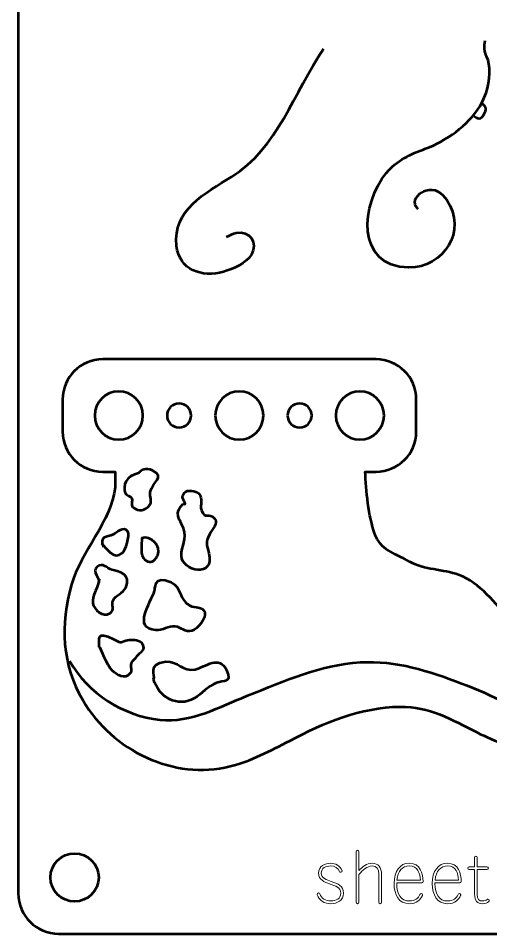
# Model space of a CAD drawing. Header units: centimetres. Extents: x -10.5 to 10.4, y -14.9 to 14.9.
# Drawn here: x -10.5 to -4.62, y -14.95 to -3.56 of the extents above; entities that cross this region are included whole.
import ezdxf

# ---------------------------------------------------------------- set-up
doc = ezdxf.new("R2010")
doc.units = ezdxf.units.CM
doc.header["$MEASUREMENT"] = 0
doc.layers.add('Layer 1', color=7, linetype='Continuous')

msp = doc.modelspace()

# ---------------------------------------------------------------- linework, layer by layer
at = {"layer": 'Layer 1', "lineweight": 53}
msp.add_ellipse((-9.8, -14.25), major_axis=(0, 0.3), ratio=1, dxfattribs=at)
at = {"layer": 'Layer 1', "color": 1, "lineweight": 53}
msp.add_open_spline([(-10.5, -14.45), (-10.5, -14.45), (-10.5, 14.45), (-10.5, 14.45), (-10.5, 14.45), (-10.5, 14.72614), (-10.27614, 14.95), (-10, 14.95), (-10, 14.95), (-10, 14.95), (9.9, 14.95), (9.9, 14.95), (9.9, 14.95), (10.17614, 14.95), (10.4, 14.72614), (10.4, 14.45), (10.4, 14.45), (10.4, 14.45), (10.4, -14.45), (10.4, -14.45), (10.4, -14.45), (10.4, -14.72614), (10.17614, -14.95), (9.9, -14.95), (9.9, -14.95), (9.9, -14.95), (-10, -14.95), (-10, -14.95), (-10, -14.95), (-10.27614, -14.95), (-10.5, -14.72614), (-10.5, -14.45)], degree=3, knots=[0, 0, 0, 0, 0.11111111, 0.11111111, 0.11111111, 0.11111111, 0.22222222, 0.22222222, 0.22222222, 0.22222222, 0.33333333, 0.33333333, 0.33333333, 0.33333333, 0.44444444, 0.44444444, 0.44444444, 0.44444444, 0.55555556, 0.55555556, 0.55555556, 0.55555556, 0.66666667, 0.66666667, 0.66666667, 0.66666667, 0.77777778, 0.77777778, 0.77777778, 0.77777778, 1, 1, 1, 1], dxfattribs=at)
at = {"layer": 'Layer 1', "color": 5, "lineweight": 53}
for points, knots in [([(-5.52389, -5.93243), (-5.54153, -5.91489), (-5.55596, -5.89473), (-5.56388, -5.87171), (-5.56388, -5.87171), (-5.59006, -5.79567), (-5.4964, -5.72045), (-5.42848, -5.69749), (-5.42848, -5.69749), (-5.32367, -5.66209), (-5.22723, -5.73154), (-5.17047, -5.81525), (-5.17047, -5.81525), (-4.90889, -6.2011), (-5.21498, -6.66482), (-5.64356, -6.65822), (-5.64356, -6.65822), (-6.3098, -6.64795), (-6.23527, -5.86006), (-5.92123, -5.48011), (-5.92123, -5.48011), (-5.78961, -5.32087), (-5.62241, -5.24762), (-5.43345, -5.1779), (-5.43345, -5.1779), (-5.17598, -5.08298), (-4.90523, -4.88862), (-4.75993, -4.65287), (-4.75993, -4.65287), (-4.67264, -4.51125), (-4.63174, -4.34452), (-4.63949, -4.17872), (-4.63949, -4.17872), (-4.64743, -4.00916), (-4.73101, -4.00047), (-4.69073, -3.83097)], [0, 0, 0, 0, 0.1, 0.1, 0.1, 0.1, 0.2, 0.2, 0.2, 0.2, 0.3, 0.3, 0.3, 0.3, 0.4, 0.4, 0.4, 0.4, 0.5, 0.5, 0.5, 0.5, 0.6, 0.6, 0.6, 0.6, 0.7, 0.7, 0.7, 0.7, 0.8, 0.8, 0.8, 0.8, 1, 1, 1, 1]), ([(-7.9117, -6.27603), (-7.86998, -6.26123), (-7.82625, -6.23054), (-7.78943, -6.22472), (-7.78943, -6.22472), (-7.61882, -6.19776), (-7.51895, -6.34646), (-7.60044, -6.49555), (-7.60044, -6.49555), (-7.66103, -6.60637), (-7.83248, -6.67874), (-7.94842, -6.71084), (-7.94842, -6.71084), (-8.21547, -6.78473), (-8.49776, -6.69446), (-8.53127, -6.38757), (-8.53127, -6.38757), (-8.58008, -5.94086), (-8.17464, -5.73012), (-7.84761, -5.52974), (-7.84761, -5.52974), (-7.26944, -5.17523), (-7.0733, -4.47271), (-6.70144, -3.93744)], [0, 0, 0, 0, 0.14285714, 0.14285714, 0.14285714, 0.14285714, 0.28571429, 0.28571429, 0.28571429, 0.28571429, 0.42857143, 0.42857143, 0.42857143, 0.42857143, 0.57142857, 0.57142857, 0.57142857, 0.57142857, 0.71428571, 0.71428571, 0.71428571, 0.71428571, 1, 1, 1, 1]), ([(-8.85211, -9.53705), (-8.84703, -9.56981), (-8.8473, -9.6004), (-8.88646, -9.63841), (-8.88646, -9.63841), (-8.95255, -9.70262), (-9.03566, -9.68236), (-9.0828, -9.63162), (-9.0828, -9.63162), (-9.09555, -9.61787), (-9.07858, -9.55172), (-9.08934, -9.53129), (-9.08934, -9.53129), (-9.10365, -9.50418), (-9.15823, -9.49263), (-9.16879, -9.4661), (-9.16879, -9.4661), (-9.20856, -9.36603), (-9.15308, -9.25251), (-9.00486, -9.21645), (-9.00486, -9.21645), (-8.96424, -9.17278), (-8.91625, -9.14673), (-8.83084, -9.18508), (-8.83084, -9.18508), (-8.66302, -9.26043), (-8.83872, -9.33243), (-8.85798, -9.45294), (-8.85798, -9.45294), (-8.86315, -9.48519), (-8.85603, -9.51178), (-8.85211, -9.53705)], [0, 0, 0, 0, 0.11111111, 0.11111111, 0.11111111, 0.11111111, 0.22222222, 0.22222222, 0.22222222, 0.22222222, 0.33333333, 0.33333333, 0.33333333, 0.33333333, 0.44444444, 0.44444444, 0.44444444, 0.44444444, 0.55555556, 0.55555556, 0.55555556, 0.55555556, 0.66666667, 0.66666667, 0.66666667, 0.66666667, 0.77777778, 0.77777778, 0.77777778, 0.77777778, 1, 1, 1, 1]), ([(-8.4472, -9.59844), (-8.57667, -9.71717), (-8.49244, -9.78174), (-8.4469, -9.90209), (-8.4469, -9.90209), (-8.39235, -10.04629), (-8.47495, -10.11822), (-8.47099, -10.24765), (-8.47099, -10.24765), (-8.46501, -10.44234), (-8.04998, -10.52592), (-8.12971, -10.21295), (-8.12971, -10.21295), (-8.1577, -10.10311), (-8.17412, -10.0889), (-8.12322, -9.98082), (-8.12322, -9.98082), (-8.09293, -9.91648), (-8.00503, -9.84891), (-8.05798, -9.78367), (-8.05798, -9.78367), (-8.13185, -9.69257), (-8.17889, -9.81031), (-8.22241, -9.67908), (-8.22241, -9.67908), (-8.24469, -9.61193), (-8.19633, -9.53131), (-8.25364, -9.47211), (-8.25364, -9.47211), (-8.28866, -9.43594), (-8.39696, -9.41667), (-8.43754, -9.46219), (-8.43754, -9.46219), (-8.50126, -9.53369), (-8.37293, -9.62306), (-8.4472, -9.59844)], [0, 0, 0, 0, 0.1, 0.1, 0.1, 0.1, 0.2, 0.2, 0.2, 0.2, 0.3, 0.3, 0.3, 0.3, 0.4, 0.4, 0.4, 0.4, 0.5, 0.5, 0.5, 0.5, 0.6, 0.6, 0.6, 0.6, 0.7, 0.7, 0.7, 0.7, 0.8, 0.8, 0.8, 0.8, 1, 1, 1, 1]), ([(-9.46585, -10.08792), (-9.40124, -10.15993), (-9.31438, -10.30041), (-9.20738, -10.21372), (-9.20738, -10.21372), (-9.16808, -10.18186), (-9.10685, -9.9917), (-9.1378, -9.94503), (-9.1378, -9.94503), (-9.18885, -9.86799), (-9.2763, -9.96175), (-9.32033, -9.98208), (-9.32033, -9.98208), (-9.39999, -10.01888), (-9.50035, -9.99198), (-9.43939, -10.14084)], [0, 0, 0, 0, 0.2, 0.2, 0.2, 0.2, 0.4, 0.4, 0.4, 0.4, 0.6, 0.6, 0.6, 0.6, 1, 1, 1, 1]), ([(-8.79145, -10.28292), (-8.8252, -10.32276), (-8.8753, -10.33602), (-8.92409, -10.29752), (-8.92409, -10.29752), (-8.98955, -10.2459), (-8.96443, -10.09748), (-8.96295, -10.02505), (-8.96295, -10.02505), (-8.85461, -9.98852), (-8.71678, -10.12192), (-8.76574, -10.24003), (-8.76574, -10.24003), (-8.77248, -10.25631), (-8.78122, -10.27083), (-8.79145, -10.28292)], [0, 0, 0, 0, 0.2, 0.2, 0.2, 0.2, 0.4, 0.4, 0.4, 0.4, 0.6, 0.6, 0.6, 0.6, 1, 1, 1, 1]), ([(-9.49231, -10.53771), (-9.49984, -10.6191), (-9.58817, -10.74491), (-9.57157, -10.8419), (-9.57157, -10.8419), (-9.55949, -10.91273), (-9.44947, -11.02073), (-9.35906, -10.96167), (-9.35906, -10.96167), (-9.29236, -10.91813), (-9.34687, -10.85784), (-9.32096, -10.80165), (-9.32096, -10.80165), (-9.28943, -10.73317), (-9.19612, -10.71155), (-9.16388, -10.64355), (-9.16388, -10.64355), (-9.08594, -10.47918), (-9.23796, -10.44521), (-9.33655, -10.41898), (-9.33655, -10.41898), (-9.3937, -10.40379), (-9.4551, -10.32511), (-9.51834, -10.38162), (-9.51834, -10.38162), (-9.60087, -10.45542), (-9.46717, -10.51451), (-9.50554, -10.59063)], [0, 0, 0, 0, 0.125, 0.125, 0.125, 0.125, 0.25, 0.25, 0.25, 0.25, 0.375, 0.375, 0.375, 0.375, 0.5, 0.5, 0.5, 0.5, 0.625, 0.625, 0.625, 0.625, 0.75, 0.75, 0.75, 0.75, 1, 1, 1, 1]), ([(-8.80439, -10.68323), (-8.85159, -10.82622), (-9.08231, -11.15204), (-8.79116, -11.17296), (-8.79116, -11.17296), (-8.70462, -11.1792), (-8.63656, -11.1169), (-8.54804, -11.12631), (-8.54804, -11.12631), (-8.47011, -11.13455), (-8.42782, -11.20485), (-8.34023, -11.17992), (-8.34023, -11.17992), (-8.2744, -11.16116), (-8.15444, -11.02471), (-8.18164, -10.94719), (-8.18164, -10.94719), (-8.20727, -10.87407), (-8.30507, -10.89864), (-8.36708, -10.86549), (-8.36708, -10.86549), (-8.50277, -10.79296), (-8.46508, -10.64153), (-8.59772, -10.57577), (-8.59772, -10.57577), (-8.82479, -10.46322), (-8.79601, -10.68015), (-8.80439, -10.68323)], [0, 0, 0, 0, 0.125, 0.125, 0.125, 0.125, 0.25, 0.25, 0.25, 0.25, 0.375, 0.375, 0.375, 0.375, 0.5, 0.5, 0.5, 0.5, 0.625, 0.625, 0.625, 0.625, 0.75, 0.75, 0.75, 0.75, 1, 1, 1, 1]), ([(-9.49231, -11.38437), (-9.4754, -11.38195), (-9.40165, -11.61738), (-9.33028, -11.67604), (-9.33028, -11.67604), (-9.26254, -11.73174), (-9.17764, -11.79187), (-9.11104, -11.71242), (-9.11104, -11.71242), (-9.07966, -11.67498), (-9.11202, -11.62281), (-9.09574, -11.58576), (-9.09574, -11.58576), (-9.0745, -11.53749), (-9.0556, -11.53899), (-9.02854, -11.50018), (-9.02854, -11.50018), (-8.99155, -11.44709), (-8.91235, -11.42998), (-8.95641, -11.34456), (-8.95641, -11.34456), (-8.9833, -11.29242), (-9.06463, -11.28537), (-9.12152, -11.2941), (-9.12152, -11.2941), (-9.2536, -11.31438), (-9.18605, -11.35099), (-9.31384, -11.28464), (-9.31384, -11.28464), (-9.54197, -11.16625), (-9.48876, -11.29288), (-9.49231, -11.38437)], [0, 0, 0, 0, 0.11111111, 0.11111111, 0.11111111, 0.11111111, 0.22222222, 0.22222222, 0.22222222, 0.22222222, 0.33333333, 0.33333333, 0.33333333, 0.33333333, 0.44444444, 0.44444444, 0.44444444, 0.44444444, 0.55555556, 0.55555556, 0.55555556, 0.55555556, 0.66666667, 0.66666667, 0.66666667, 0.66666667, 0.77777778, 0.77777778, 0.77777778, 0.77777778, 1, 1, 1, 1]), ([(-8.81762, -11.78125), (-8.75608, -12.00661), (-8.51827, -12.14268), (-8.30813, -12.01857), (-8.30813, -12.01857), (-8.21939, -11.9662), (-8.14534, -11.87163), (-8.03538, -11.8281), (-8.03538, -11.8281), (-7.94481, -11.79226), (-7.83511, -11.83492), (-7.9097, -11.67009), (-7.9097, -11.67009), (-7.99886, -11.473), (-8.16793, -11.63121), (-8.30136, -11.65953), (-8.30136, -11.65953), (-8.45686, -11.69257), (-8.51734, -11.54964), (-8.66435, -11.56297), (-8.66435, -11.56297), (-8.905, -11.5848), (-8.78407, -11.74746), (-8.81762, -11.78125)], [0, 0, 0, 0, 0.14285714, 0.14285714, 0.14285714, 0.14285714, 0.28571429, 0.28571429, 0.28571429, 0.28571429, 0.42857143, 0.42857143, 0.42857143, 0.42857143, 0.57142857, 0.57142857, 0.57142857, 0.57142857, 0.71428571, 0.71428571, 0.71428571, 0.71428571, 1, 1, 1, 1]), ([(-9.86272, -11.55636), (-9.63473, -11.95664), (-9.19294, -12.24011), (-8.73856, -12.28722), (-8.73856, -12.28722), (-8.34859, -12.3276), (-7.99512, -12.12441), (-7.64715, -11.9863), (-7.64715, -11.9863), (-7.18081, -11.80122), (-6.75616, -11.60529), (-6.24349, -11.57222), (-6.24349, -11.57222), (-5.80178, -11.54372), (-5.39444, -11.68121), (-4.98633, -11.83401), (-4.98633, -11.83401), (-4.23298, -12.11609), (-3.53766, -12.63861), (-2.69221, -12.52164), (-2.69221, -12.52164), (-2.38119, -12.47862), (-2.09356, -12.3282), (-1.78649, -12.25698), (-1.78649, -12.25698), (-1.46372, -12.18219), (-1.15938, -12.21657), (-0.84813, -12.31719), (-0.84813, -12.31719), (-0.4743, -12.43806), (-0.11283, -12.57299), (0.27307, -12.64789), (0.27307, -12.64789), (0.50471, -12.69285), (0.82645, -12.76021), (1.08591, -12.71995)], [0, 0, 0, 0, 0.1, 0.1, 0.1, 0.1, 0.2, 0.2, 0.2, 0.2, 0.3, 0.3, 0.3, 0.3, 0.4, 0.4, 0.4, 0.4, 0.5, 0.5, 0.5, 0.5, 0.6, 0.6, 0.6, 0.6, 0.7, 0.7, 0.7, 0.7, 0.8, 0.8, 0.8, 0.8, 1, 1, 1, 1])]:
    msp.add_open_spline(points, degree=3, knots=knots, dxfattribs=at)
at = {"layer": 'Layer 1', "lineweight": 53}
for points, knots in [([(-4.82694, -4.77539), (-4.76669, -4.82837), (-4.72742, -4.79568), (-4.69515, -4.72922), (-4.69515, -4.72922), (-4.67051, -4.67846), (-4.68788, -4.63776), (-4.73848, -4.61585)], [0, 0, 0, 0, 0.33333333, 0.33333333, 0.33333333, 0.33333333, 1, 1, 1, 1]), ([(-9.55, -8.5), (-9.55, -8.33432), (-9.41568, -8.2), (-9.25, -8.2), (-9.25, -8.2), (-9.08432, -8.2), (-8.95, -8.33432), (-8.95, -8.5), (-8.95, -8.5), (-8.95, -8.66568), (-9.08432, -8.8), (-9.25, -8.8), (-9.25, -8.8), (-9.41568, -8.8), (-9.55, -8.66568), (-9.55, -8.5)], [0, 0, 0, 0, 0.2, 0.2, 0.2, 0.2, 0.4, 0.4, 0.4, 0.4, 0.6, 0.6, 0.6, 0.6, 1, 1, 1, 1]), ([(-8.05, -8.5), (-8.05, -8.33432), (-7.91568, -8.2), (-7.75, -8.2), (-7.75, -8.2), (-7.58432, -8.2), (-7.45, -8.33432), (-7.45, -8.5), (-7.45, -8.5), (-7.45, -8.66568), (-7.58432, -8.8), (-7.75, -8.8), (-7.75, -8.8), (-7.91568, -8.8), (-8.05, -8.66568), (-8.05, -8.5)], [0, 0, 0, 0, 0.2, 0.2, 0.2, 0.2, 0.4, 0.4, 0.4, 0.4, 0.6, 0.6, 0.6, 0.6, 1, 1, 1, 1]), ([(-6.55, -8.5), (-6.55, -8.33432), (-6.41568, -8.2), (-6.25, -8.2), (-6.25, -8.2), (-6.08432, -8.2), (-5.95, -8.33432), (-5.95, -8.5), (-5.95, -8.5), (-5.95, -8.66568), (-6.08432, -8.8), (-6.25, -8.8), (-6.25, -8.8), (-6.41568, -8.8), (-6.55, -8.66568), (-6.55, -8.5)], [0, 0, 0, 0, 0.2, 0.2, 0.2, 0.2, 0.4, 0.4, 0.4, 0.4, 0.6, 0.6, 0.6, 0.6, 1, 1, 1, 1]), ([(-8.65, -8.5), (-8.65, -8.41716), (-8.58284, -8.35), (-8.5, -8.35), (-8.5, -8.35), (-8.41716, -8.35), (-8.35, -8.41716), (-8.35, -8.5), (-8.35, -8.5), (-8.35, -8.58284), (-8.41716, -8.65), (-8.5, -8.65), (-8.5, -8.65), (-8.58284, -8.65), (-8.65, -8.58284), (-8.65, -8.5)], [0, 0, 0, 0, 0.2, 0.2, 0.2, 0.2, 0.4, 0.4, 0.4, 0.4, 0.6, 0.6, 0.6, 0.6, 1, 1, 1, 1]), ([(-7.15, -8.5), (-7.15, -8.41716), (-7.08284, -8.35), (-7, -8.35), (-7, -8.35), (-6.91716, -8.35), (-6.85, -8.41716), (-6.85, -8.5), (-6.85, -8.5), (-6.85, -8.58284), (-6.91716, -8.65), (-7, -8.65), (-7, -8.65), (-7.08284, -8.65), (-7.15, -8.58284), (-7.15, -8.5)], [0, 0, 0, 0, 0.2, 0.2, 0.2, 0.2, 0.4, 0.4, 0.4, 0.4, 0.6, 0.6, 0.6, 0.6, 1, 1, 1, 1])]:
    msp.add_open_spline(points, degree=3, knots=knots, dxfattribs=at)
msp.add_open_spline([(-4.83635, -4.7597), (-4.83635, -4.7597), (-4.83635, -4.7597), (-4.83635, -4.7597)], degree=3, dxfattribs=at)
at = {"layer": 'Layer 1', "color": 3, "lineweight": 53}
msp.add_open_spline([(-6.05, -9.2), (-6.05, -9.2), (-6.18325, -9.2), (-6.18325, -9.2), (-6.18325, -9.2), (-6.1803, -9.42284), (-6.13876, -9.77237), (-6.06693, -9.96622), (-6.06693, -9.96622), (-5.98712, -10.18155), (-5.83465, -10.2038), (-5.62998, -10.32114), (-5.62998, -10.32114), (-5.45217, -10.42309), (-5.21373, -10.4142), (-5.02194, -10.48415), (-5.02194, -10.48415), (-4.74945, -10.58352), (-4.5687, -10.84141), (-4.3811, -11.04876), (-4.3811, -11.04876), (-4.15878, -11.29446), (-3.94262, -11.51432), (-3.60781, -11.59374), (-3.60781, -11.59374), (-3.22325, -11.68498), (-2.97296, -11.49726), (-2.65295, -11.31727), (-2.65295, -11.31727), (-2.0183, -10.96032), (-1.27821, -11.27467), (-0.75074, -11.67222), (-0.75074, -11.67222), (-0.41996, -11.92148), (-0.1175, -12.21921), (0.24036, -12.42938), (0.24036, -12.42938), (0.41233, -12.53035), (0.59173, -12.62523), (0.7851, -12.67882), (0.7851, -12.67882), (0.88502, -12.70652), (0.99083, -12.69192), (1.08594, -12.71995), (1.08594, -12.71995), (1.05873, -12.73765), (1.02995, -12.75217), (1.00026, -12.76486), (1.00026, -12.76486), (0.3619, -13.15246), (-0.49766, -12.57363), (-1.1918, -12.60027), (-1.1918, -12.60027), (-1.90654, -12.62774), (-2.56085, -13.03797), (-3.27085, -12.94563), (-3.27085, -12.94563), (-3.53983, -12.91064), (-3.81095, -12.83002), (-4.06548, -12.73683), (-4.06548, -12.73683), (-4.30254, -12.65001), (-4.57119, -12.55712), (-4.79595, -12.44338), (-4.79595, -12.44338), (-5.10624, -12.28638), (-5.38762, -12.11859), (-5.74931, -12.12423), (-5.74931, -12.12423), (-6.24242, -12.13188), (-6.69606, -12.3245), (-7.12395, -12.54821), (-7.12395, -12.54821), (-7.3676, -12.67556), (-7.59789, -12.79803), (-7.86653, -12.86658), (-7.86653, -12.86658), (-8.56479, -13.04479), (-9.32915, -12.6696), (-9.69526, -12.04909), (-9.69526, -12.04909), (-9.95886, -11.60238), (-9.98191, -11.10253), (-9.83842, -10.60484), (-9.83842, -10.60484), (-9.71899, -10.1906), (-9.33999, -9.81982), (-9.2955, -9.39099), (-9.2955, -9.39099), (-9.2956, -9.36486), (-9.29566, -9.28314), (-9.29569, -9.2), (-9.29569, -9.2), (-9.29569, -9.2), (-9.45, -9.2), (-9.45, -9.2), (-9.45, -9.2), (-9.72614, -9.2), (-9.95, -8.97614), (-9.95, -8.7), (-9.95, -8.7), (-9.95, -8.7), (-9.95, -8.3), (-9.95, -8.3), (-9.95, -8.3), (-9.95, -8.02386), (-9.72614, -7.8), (-9.45, -7.8), (-9.45, -7.8), (-9.45, -7.8), (-6.05, -7.8), (-6.05, -7.8), (-6.05, -7.8), (-5.77386, -7.8), (-5.55, -8.02386), (-5.55, -8.3), (-5.55, -8.3), (-5.55, -8.3), (-5.55, -8.7), (-5.55, -8.7), (-5.55, -8.7), (-5.55, -8.97614), (-5.77386, -9.2), (-6.05, -9.2)], degree=3, knots=[0, 0, 0, 0, 0.03125, 0.03125, 0.03125, 0.03125, 0.0625, 0.0625, 0.0625, 0.0625, 0.09375, 0.09375, 0.09375, 0.09375, 0.125, 0.125, 0.125, 0.125, 0.15625, 0.15625, 0.15625, 0.15625, 0.1875, 0.1875, 0.1875, 0.1875, 0.21875, 0.21875, 0.21875, 0.21875, 0.25, 0.25, 0.25, 0.25, 0.28125, 0.28125, 0.28125, 0.28125, 0.3125, 0.3125, 0.3125, 0.3125, 0.34375, 0.34375, 0.34375, 0.34375, 0.375, 0.375, 0.375, 0.375, 0.40625, 0.40625, 0.40625, 0.40625, 0.4375, 0.4375, 0.4375, 0.4375, 0.46875, 0.46875, 0.46875, 0.46875, 0.5, 0.5, 0.5, 0.5, 0.53125, 0.53125, 0.53125, 0.53125, 0.5625, 0.5625, 0.5625, 0.5625, 0.59375, 0.59375, 0.59375, 0.59375, 0.625, 0.625, 0.625, 0.625, 0.65625, 0.65625, 0.65625, 0.65625, 0.6875, 0.6875, 0.6875, 0.6875, 0.71875, 0.71875, 0.71875, 0.71875, 0.75, 0.75, 0.75, 0.75, 0.78125, 0.78125, 0.78125, 0.78125, 0.8125, 0.8125, 0.8125, 0.8125, 0.84375, 0.84375, 0.84375, 0.84375, 0.875, 0.875, 0.875, 0.875, 0.90625, 0.90625, 0.90625, 0.90625, 0.9375, 0.9375, 0.9375, 0.9375, 1, 1, 1, 1], dxfattribs=at)
at = {"layer": 'Layer 1', "color": 5, "lineweight": 9}
for points, knots in [([(-6.28067, -14.57685), (-6.27135, -14.57685), (-6.26373, -14.56923), (-6.26373, -14.55992), (-6.26373, -14.55992), (-6.26373, -14.55992), (-6.26373, -14.21448), (-6.26373, -14.21448), (-6.26373, -14.21448), (-6.21378, -14.15775), (-6.16383, -14.10695), (-6.09779, -14.10695), (-6.09779, -14.10695), (-6.04106, -14.10695), (-6.01566, -14.14082), (-6.01566, -14.20855), (-6.01566, -14.20855), (-6.01566, -14.20855), (-6.01566, -14.55992), (-6.01566, -14.55992), (-6.01566, -14.55992), (-6.01566, -14.56923), (-6.00804, -14.57685), (-5.99873, -14.57685), (-5.99873, -14.57685), (-5.98941, -14.57685), (-5.98179, -14.56923), (-5.98179, -14.55992), (-5.98179, -14.55992), (-5.98179, -14.55992), (-5.98179, -14.20855), (-5.98179, -14.20855), (-5.98179, -14.20855), (-5.98179, -14.12727), (-6.02159, -14.07308), (-6.09779, -14.07308), (-6.09779, -14.07308), (-6.16552, -14.07308), (-6.21801, -14.11626), (-6.26373, -14.16453), (-6.26373, -14.16453), (-6.26373, -14.16453), (-6.26373, -13.92915), (-6.26373, -13.92915), (-6.26373, -13.92915), (-6.26373, -13.91984), (-6.27135, -13.91222), (-6.28067, -13.91222), (-6.28067, -13.91222), (-6.28998, -13.91222), (-6.2976, -13.91984), (-6.2976, -13.92915), (-6.2976, -13.92915), (-6.2976, -13.92915), (-6.2976, -14.55992), (-6.2976, -14.55992), (-6.2976, -14.55992), (-6.2976, -14.56923), (-6.28998, -14.57685), (-6.28067, -14.57685)], [0, 0, 0, 0, 0.0625, 0.0625, 0.0625, 0.0625, 0.125, 0.125, 0.125, 0.125, 0.1875, 0.1875, 0.1875, 0.1875, 0.25, 0.25, 0.25, 0.25, 0.3125, 0.3125, 0.3125, 0.3125, 0.375, 0.375, 0.375, 0.375, 0.4375, 0.4375, 0.4375, 0.4375, 0.5, 0.5, 0.5, 0.5, 0.5625, 0.5625, 0.5625, 0.5625, 0.625, 0.625, 0.625, 0.625, 0.6875, 0.6875, 0.6875, 0.6875, 0.75, 0.75, 0.75, 0.75, 0.8125, 0.8125, 0.8125, 0.8125, 0.875, 0.875, 0.875, 0.875, 1, 1, 1, 1]), ([(-4.72533, -14.57685), (-4.69231, -14.57685), (-4.66437, -14.56585), (-4.64659, -14.54976), (-4.64659, -14.54976), (-4.64321, -14.54637), (-4.64067, -14.54214), (-4.64067, -14.53706), (-4.64067, -14.53706), (-4.64067, -14.52775), (-4.64829, -14.52013), (-4.6576, -14.52013), (-4.6576, -14.52013), (-4.66183, -14.52013), (-4.66607, -14.52182), (-4.66861, -14.52436), (-4.66861, -14.52436), (-4.68215, -14.53621), (-4.69993, -14.54299), (-4.72533, -14.54299), (-4.72533, -14.54299), (-4.77105, -14.54299), (-4.79053, -14.52351), (-4.79053, -14.46086), (-4.79053, -14.46086), (-4.79053, -14.46086), (-4.79053, -14.15267), (-4.79053, -14.15267), (-4.79053, -14.15267), (-4.79053, -14.15267), (-4.66945, -14.15267), (-4.66945, -14.15267), (-4.66945, -14.15267), (-4.66014, -14.15267), (-4.65252, -14.14505), (-4.65252, -14.13574), (-4.65252, -14.13574), (-4.65252, -14.12642), (-4.66014, -14.1188), (-4.66945, -14.1188), (-4.66945, -14.1188), (-4.66945, -14.1188), (-4.79053, -14.1188), (-4.79053, -14.1188), (-4.79053, -14.1188), (-4.79053, -14.1188), (-4.79053, -14.00112), (-4.79053, -14.00112), (-4.79053, -14.00112), (-4.79053, -13.9918), (-4.79815, -13.98418), (-4.80746, -13.98418), (-4.80746, -13.98418), (-4.81677, -13.98418), (-4.82439, -13.9918), (-4.82439, -14.00112), (-4.82439, -14.00112), (-4.82439, -14.00112), (-4.82439, -14.1188), (-4.82439, -14.1188), (-4.82439, -14.1188), (-4.82439, -14.1188), (-4.89213, -14.1188), (-4.89213, -14.1188), (-4.89213, -14.1188), (-4.90144, -14.1188), (-4.90906, -14.12642), (-4.90906, -14.13574), (-4.90906, -14.13574), (-4.90906, -14.14505), (-4.90144, -14.15267), (-4.89213, -14.15267), (-4.89213, -14.15267), (-4.89213, -14.15267), (-4.82439, -14.15267), (-4.82439, -14.15267), (-4.82439, -14.15267), (-4.82439, -14.15267), (-4.82439, -14.46086), (-4.82439, -14.46086), (-4.82439, -14.46086), (-4.82439, -14.5396), (-4.78714, -14.57685), (-4.72533, -14.57685)], [0, 0, 0, 0, 0.04545455, 0.04545455, 0.04545455, 0.04545455, 0.09090909, 0.09090909, 0.09090909, 0.09090909, 0.13636364, 0.13636364, 0.13636364, 0.13636364, 0.18181818, 0.18181818, 0.18181818, 0.18181818, 0.22727273, 0.22727273, 0.22727273, 0.22727273, 0.27272727, 0.27272727, 0.27272727, 0.27272727, 0.31818182, 0.31818182, 0.31818182, 0.31818182, 0.36363636, 0.36363636, 0.36363636, 0.36363636, 0.40909091, 0.40909091, 0.40909091, 0.40909091, 0.45454545, 0.45454545, 0.45454545, 0.45454545, 0.5, 0.5, 0.5, 0.5, 0.54545455, 0.54545455, 0.54545455, 0.54545455, 0.59090909, 0.59090909, 0.59090909, 0.59090909, 0.63636364, 0.63636364, 0.63636364, 0.63636364, 0.68181818, 0.68181818, 0.68181818, 0.68181818, 0.72727273, 0.72727273, 0.72727273, 0.72727273, 0.77272727, 0.77272727, 0.77272727, 0.77272727, 0.81818182, 0.81818182, 0.81818182, 0.81818182, 0.86363636, 0.86363636, 0.86363636, 0.86363636, 0.90909091, 0.90909091, 0.90909091, 0.90909091, 1, 1, 1, 1]), ([(-6.61172, -14.57685), (-6.53721, -14.57685), (-6.45424, -14.53791), (-6.45424, -14.44562), (-6.45424, -14.44562), (-6.45424, -14.35418), (-6.52367, -14.32963), (-6.60749, -14.29999), (-6.60749, -14.29999), (-6.66506, -14.27967), (-6.7311, -14.25935), (-6.7311, -14.19585), (-6.7311, -14.19585), (-6.7311, -14.13235), (-6.67353, -14.10695), (-6.61595, -14.10695), (-6.61595, -14.10695), (-6.56177, -14.10695), (-6.52367, -14.1315), (-6.50504, -14.17553), (-6.50504, -14.17553), (-6.50165, -14.18146), (-6.49573, -14.18569), (-6.48895, -14.18569), (-6.48895, -14.18569), (-6.47964, -14.18569), (-6.47202, -14.17807), (-6.47202, -14.16876), (-6.47202, -14.16876), (-6.47202, -14.16622), (-6.47287, -14.16368), (-6.47371, -14.16199), (-6.47371, -14.16199), (-6.49742, -14.1061), (-6.54991, -14.07308), (-6.61595, -14.07308), (-6.61595, -14.07308), (-6.68199, -14.07308), (-6.76497, -14.10864), (-6.76497, -14.19585), (-6.76497, -14.19585), (-6.76497, -14.28052), (-6.69808, -14.30423), (-6.61849, -14.33217), (-6.61849, -14.33217), (-6.55923, -14.35333), (-6.48811, -14.3745), (-6.48811, -14.44562), (-6.48811, -14.44562), (-6.48811, -14.5142), (-6.54737, -14.54299), (-6.61172, -14.54299), (-6.61172, -14.54299), (-6.67861, -14.54299), (-6.72941, -14.51166), (-6.74803, -14.45493), (-6.74803, -14.45493), (-6.74973, -14.44816), (-6.7565, -14.44308), (-6.76412, -14.44308), (-6.76412, -14.44308), (-6.77343, -14.44308), (-6.78105, -14.4507), (-6.78105, -14.46001), (-6.78105, -14.46001), (-6.78105, -14.46171), (-6.78105, -14.4634), (-6.78021, -14.46594), (-6.78021, -14.46594), (-6.75735, -14.53537), (-6.68961, -14.57685), (-6.61172, -14.57685)], [0, 0, 0, 0, 0.05263158, 0.05263158, 0.05263158, 0.05263158, 0.10526316, 0.10526316, 0.10526316, 0.10526316, 0.15789474, 0.15789474, 0.15789474, 0.15789474, 0.21052632, 0.21052632, 0.21052632, 0.21052632, 0.26315789, 0.26315789, 0.26315789, 0.26315789, 0.31578947, 0.31578947, 0.31578947, 0.31578947, 0.36842105, 0.36842105, 0.36842105, 0.36842105, 0.42105263, 0.42105263, 0.42105263, 0.42105263, 0.47368421, 0.47368421, 0.47368421, 0.47368421, 0.52631579, 0.52631579, 0.52631579, 0.52631579, 0.57894737, 0.57894737, 0.57894737, 0.57894737, 0.63157895, 0.63157895, 0.63157895, 0.63157895, 0.68421053, 0.68421053, 0.68421053, 0.68421053, 0.73684211, 0.73684211, 0.73684211, 0.73684211, 0.78947368, 0.78947368, 0.78947368, 0.78947368, 0.84210526, 0.84210526, 0.84210526, 0.84210526, 0.89473684, 0.89473684, 0.89473684, 0.89473684, 1, 1, 1, 1]), ([(-5.63296, -14.57685), (-5.54491, -14.57685), (-5.4958, -14.52775), (-5.47294, -14.47356), (-5.47294, -14.47356), (-5.47209, -14.47187), (-5.47125, -14.46933), (-5.47125, -14.46679), (-5.47125, -14.46679), (-5.47125, -14.45747), (-5.47887, -14.44985), (-5.48818, -14.44985), (-5.48818, -14.44985), (-5.49495, -14.44985), (-5.50173, -14.45409), (-5.50342, -14.46086), (-5.50342, -14.46086), (-5.52374, -14.50743), (-5.56015, -14.54299), (-5.63296, -14.54299), (-5.63296, -14.54299), (-5.74387, -14.54299), (-5.79129, -14.45747), (-5.79129, -14.32709), (-5.79129, -14.32709), (-5.79129, -14.32709), (-5.79129, -14.31862), (-5.79129, -14.31862), (-5.79129, -14.31862), (-5.79129, -14.31862), (-5.48141, -14.31862), (-5.48141, -14.31862), (-5.48141, -14.31862), (-5.4704, -14.31862), (-5.46447, -14.31269), (-5.46447, -14.30169), (-5.46447, -14.30169), (-5.46447, -14.20263), (-5.49919, -14.07308), (-5.6355, -14.07308), (-5.6355, -14.07308), (-5.75234, -14.07308), (-5.82515, -14.17045), (-5.82515, -14.32709), (-5.82515, -14.32709), (-5.82515, -14.46848), (-5.76589, -14.57685), (-5.63296, -14.57685)], [0, 0, 0, 0, 0.07692308, 0.07692308, 0.07692308, 0.07692308, 0.15384615, 0.15384615, 0.15384615, 0.15384615, 0.23076923, 0.23076923, 0.23076923, 0.23076923, 0.30769231, 0.30769231, 0.30769231, 0.30769231, 0.38461538, 0.38461538, 0.38461538, 0.38461538, 0.46153846, 0.46153846, 0.46153846, 0.46153846, 0.53846154, 0.53846154, 0.53846154, 0.53846154, 0.61538462, 0.61538462, 0.61538462, 0.61538462, 0.69230769, 0.69230769, 0.69230769, 0.69230769, 0.76923077, 0.76923077, 0.76923077, 0.76923077, 0.84615385, 0.84615385, 0.84615385, 0.84615385, 1, 1, 1, 1]), ([(-5.78959, -14.28475), (-5.77859, -14.16876), (-5.72271, -14.10695), (-5.6355, -14.10695), (-5.6355, -14.10695), (-5.53221, -14.10695), (-5.50173, -14.19755), (-5.49834, -14.28475), (-5.49834, -14.28475), (-5.49834, -14.28475), (-5.78959, -14.28475), (-5.78959, -14.28475)], [0, 0, 0, 0, 0.25, 0.25, 0.25, 0.25, 0.5, 0.5, 0.5, 0.5, 1, 1, 1, 1]), ([(-5.15798, -14.57685), (-5.06993, -14.57685), (-5.02082, -14.52775), (-4.99796, -14.47356), (-4.99796, -14.47356), (-4.99711, -14.47187), (-4.99627, -14.46933), (-4.99627, -14.46679), (-4.99627, -14.46679), (-4.99627, -14.45747), (-5.00389, -14.44985), (-5.0132, -14.44985), (-5.0132, -14.44985), (-5.01997, -14.44985), (-5.02675, -14.45409), (-5.02844, -14.46086), (-5.02844, -14.46086), (-5.04876, -14.50743), (-5.08517, -14.54299), (-5.15798, -14.54299), (-5.15798, -14.54299), (-5.26889, -14.54299), (-5.31631, -14.45747), (-5.31631, -14.32709), (-5.31631, -14.32709), (-5.31631, -14.32709), (-5.31631, -14.31862), (-5.31631, -14.31862), (-5.31631, -14.31862), (-5.31631, -14.31862), (-5.00643, -14.31862), (-5.00643, -14.31862), (-5.00643, -14.31862), (-4.99542, -14.31862), (-4.98949, -14.31269), (-4.98949, -14.30169), (-4.98949, -14.30169), (-4.98949, -14.20263), (-5.02421, -14.07308), (-5.16052, -14.07308), (-5.16052, -14.07308), (-5.27736, -14.07308), (-5.35017, -14.17045), (-5.35017, -14.32709), (-5.35017, -14.32709), (-5.35017, -14.46848), (-5.29091, -14.57685), (-5.15798, -14.57685)], [0, 0, 0, 0, 0.07692308, 0.07692308, 0.07692308, 0.07692308, 0.15384615, 0.15384615, 0.15384615, 0.15384615, 0.23076923, 0.23076923, 0.23076923, 0.23076923, 0.30769231, 0.30769231, 0.30769231, 0.30769231, 0.38461538, 0.38461538, 0.38461538, 0.38461538, 0.46153846, 0.46153846, 0.46153846, 0.46153846, 0.53846154, 0.53846154, 0.53846154, 0.53846154, 0.61538462, 0.61538462, 0.61538462, 0.61538462, 0.69230769, 0.69230769, 0.69230769, 0.69230769, 0.76923077, 0.76923077, 0.76923077, 0.76923077, 0.84615385, 0.84615385, 0.84615385, 0.84615385, 1, 1, 1, 1]), ([(-5.31461, -14.28475), (-5.30361, -14.16876), (-5.24773, -14.10695), (-5.16052, -14.10695), (-5.16052, -14.10695), (-5.05723, -14.10695), (-5.02675, -14.19755), (-5.02336, -14.28475), (-5.02336, -14.28475), (-5.02336, -14.28475), (-5.31461, -14.28475), (-5.31461, -14.28475)], [0, 0, 0, 0, 0.25, 0.25, 0.25, 0.25, 0.5, 0.5, 0.5, 0.5, 1, 1, 1, 1])]:
    msp.add_open_spline(points, degree=3, knots=knots, dxfattribs=at)

doc.saveas('drawing.dxf')
